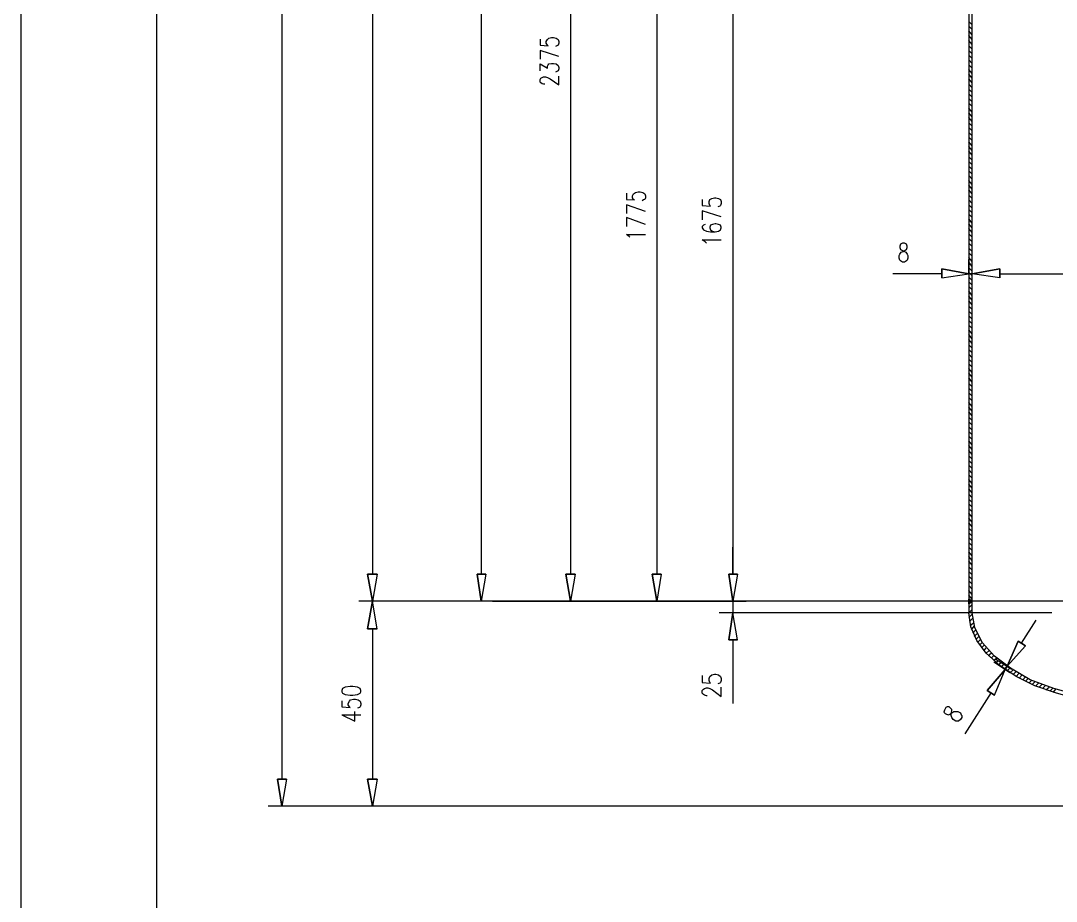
# Model space of a CAD drawing. Extents: x 0.28 to 3.47, y 0.29 to 4.81.
# Drawn here: x 0.28 to 1.301, y 1.522 to 2.389 of the extents above; entities that cross this region are included whole.
import ezdxf

# ---------------------------------------------------------------- set-up
doc = ezdxf.new("R2010")
doc.units = 0
doc.header["$MEASUREMENT"] = 0
doc.linetypes.add('AUSGEZOGEN', pattern=[0])
doc.layers.get('0').update_dxf_attribs({"linetype": 'AUSGEZOGEN'})

msp = doc.modelspace()

# ---------------------------------------------------------------- linework, layer by layer
for points in [[(0.28, 0.2867), (3.474, 0.2867), (3.474, 0.2867), (3.474, 4.8087), (3.474, 4.8087), (0.28, 4.8087), (0.28, 4.8087), (0.28, 0.2867), (0.28, 0.2867)], [(0.414, 0.34), (3.4207, 0.34), (3.4207, 0.34), (3.4207, 4.7553), (3.4207, 4.7553), (0.414, 4.7553), (0.414, 4.7553), (0.414, 0.34), (0.414, 0.34)], [(0.5373, 4.4347), (0.5373, 1.642)], [(0.6267, 4.2327), (0.6267, 1.844)], [(0.734, 4.154), (0.734, 1.844)], [(0.822, 2.8547), (0.822, 1.844)], [(1.218, 1.806), (1.218, 2.5947), (1.218, 2.5947), (1.222, 2.6013), (1.222, 2.6013), (1.224, 2.6087), (1.224, 2.6087), (1.224, 2.6167), (1.224, 2.6167), (1.222, 2.624), (1.222, 2.624), (1.218, 2.6307)], [(0.9073, 2.586), (0.9073, 1.844)], [(1.2147, 2.5927), (1.2147, 1.806)], [(0.982, 2.5407), (0.982, 1.844)], [(1.218, 2.3853), (1.2147, 2.3887)], [(1.218, 2.3807), (1.2147, 2.384)], [(1.218, 2.3753), (1.2147, 2.3793)], [(0.792, 2.3713), (0.792, 2.3653), (0.792, 2.3653), (0.8, 2.3647), (0.8, 2.3647), (0.7993, 2.3653), (0.7993, 2.3653), (0.798, 2.3673), (0.798, 2.3673), (0.798, 2.3687), (0.798, 2.3687), (0.7993, 2.3707), (0.7993, 2.3707), (0.8007, 2.372), (0.8007, 2.372), (0.8033, 2.3727), (0.8033, 2.3727), (0.8053, 2.3727), (0.8053, 2.3727), (0.808, 2.372), (0.808, 2.372), (0.81, 2.3707), (0.81, 2.3707), (0.8107, 2.3687), (0.8107, 2.3687), (0.8107, 2.3673), (0.8107, 2.3673), (0.81, 2.3653), (0.81, 2.3653), (0.8087, 2.3647), (0.8087, 2.3647), (0.8073, 2.364)], [(1.218, 2.3707), (1.2147, 2.3747)], [(1.218, 2.366), (1.2147, 2.37)], [(0.8107, 2.354), (0.792, 2.36), (0.792, 2.36), (0.792, 2.3513)], [(1.218, 2.3613), (1.2147, 2.3647)], [(1.218, 2.3567), (1.2147, 2.36)], [(1.218, 2.352), (1.2147, 2.3553)], [(1.218, 2.3473), (1.2147, 2.3507)], [(0.792, 2.34), (0.792, 2.3467), (0.792, 2.3467), (0.7993, 2.3427), (0.7993, 2.3427), (0.7993, 2.3447), (0.7993, 2.3447), (0.8, 2.346), (0.8, 2.346), (0.8007, 2.3467), (0.8007, 2.3467), (0.8033, 2.3473), (0.8033, 2.3473), (0.8053, 2.3473), (0.8053, 2.3473), (0.808, 2.3467), (0.808, 2.3467), (0.81, 2.3453), (0.81, 2.3453), (0.8107, 2.3433), (0.8107, 2.3433), (0.8107, 2.342), (0.8107, 2.342), (0.81, 2.34), (0.81, 2.34), (0.8087, 2.3393), (0.8087, 2.3393), (0.8073, 2.3387)], [(1.218, 2.3427), (1.2147, 2.346)], [(1.218, 2.3373), (1.2147, 2.3413)], [(0.7967, 2.3267), (0.7953, 2.3267), (0.7953, 2.3267), (0.794, 2.3273), (0.794, 2.3273), (0.7927, 2.328), (0.7927, 2.328), (0.792, 2.3287), (0.792, 2.3287), (0.792, 2.3313), (0.792, 2.3313), (0.7927, 2.3327), (0.7927, 2.3327), (0.794, 2.3333), (0.794, 2.3333), (0.7953, 2.334), (0.7953, 2.334), (0.7973, 2.334), (0.7973, 2.334), (0.7993, 2.3333), (0.7993, 2.3333), (0.802, 2.332), (0.802, 2.332), (0.8107, 2.326), (0.8107, 2.326), (0.8107, 2.3347)], [(1.218, 2.3327), (1.2147, 2.3367)], [(1.218, 2.328), (1.2147, 2.332)], [(1.218, 2.3233), (1.2147, 2.3267)], [(1.218, 2.3187), (1.2147, 2.322)], [(1.218, 2.314), (1.2147, 2.3173)], [(1.218, 2.3093), (1.2147, 2.3127)], [(1.218, 2.3047), (1.2147, 2.308)], [(1.218, 2.2993), (1.2147, 2.3033)], [(1.218, 2.2947), (1.2147, 2.2987)], [(1.218, 2.29), (1.2147, 2.294)], [(1.218, 2.2853), (1.2147, 2.2887)], [(1.218, 2.2807), (1.2147, 2.284)], [(1.218, 2.276), (1.2147, 2.2793)], [(1.218, 2.2713), (1.2147, 2.2747)], [(1.218, 2.266), (1.2147, 2.27)], [(1.218, 2.2613), (1.2147, 2.2653)], [(1.218, 2.2567), (1.2147, 2.2607)], [(1.218, 2.252), (1.2147, 2.2553)], [(1.218, 2.2473), (1.2147, 2.2507)], [(1.218, 2.2427), (1.2147, 2.246)], [(1.218, 2.238), (1.2147, 2.2413)], [(1.218, 2.2333), (1.2147, 2.2367)], [(1.218, 2.228), (1.2147, 2.232)], [(1.218, 2.2233), (1.2147, 2.2273)], [(0.8773, 2.2193), (0.8773, 2.2133), (0.8773, 2.2133), (0.8853, 2.2127), (0.8853, 2.2127), (0.884, 2.2133), (0.884, 2.2133), (0.8833, 2.2147), (0.8833, 2.2147), (0.8833, 2.2167), (0.8833, 2.2167), (0.884, 2.2187), (0.884, 2.2187), (0.886, 2.22), (0.886, 2.22), (0.8887, 2.2207), (0.8887, 2.2207), (0.8907, 2.2207), (0.8907, 2.2207), (0.8933, 2.22), (0.8933, 2.22), (0.8953, 2.2187), (0.8953, 2.2187), (0.896, 2.2167), (0.896, 2.2167), (0.896, 2.2147), (0.896, 2.2147), (0.8953, 2.2133), (0.8953, 2.2133), (0.894, 2.2127), (0.894, 2.2127), (0.8927, 2.212)], [(1.218, 2.2187), (1.2147, 2.2227)], [(1.218, 2.214), (1.2147, 2.2173)], [(0.896, 2.2013), (0.8773, 2.208), (0.8773, 2.208), (0.8773, 2.1993)], [(0.952, 2.2133), (0.952, 2.2073), (0.952, 2.2073), (0.96, 2.2067), (0.96, 2.2067), (0.9593, 2.2073), (0.9593, 2.2073), (0.9587, 2.2093), (0.9587, 2.2093), (0.9587, 2.2113), (0.9587, 2.2113), (0.9593, 2.2133), (0.9593, 2.2133), (0.9613, 2.214), (0.9613, 2.214), (0.964, 2.2147), (0.964, 2.2147), (0.9653, 2.2147), (0.9653, 2.2147), (0.968, 2.214), (0.968, 2.214), (0.97, 2.2133), (0.97, 2.2133), (0.9707, 2.2113), (0.9707, 2.2113), (0.9707, 2.2093), (0.9707, 2.2093), (0.97, 2.2073), (0.97, 2.2073), (0.9693, 2.2067), (0.9693, 2.2067), (0.9673, 2.206)], [(1.218, 2.2093), (1.2147, 2.2127)], [(1.218, 2.2047), (1.2147, 2.208)], [(0.896, 2.1887), (0.8773, 2.1953), (0.8773, 2.1953), (0.8773, 2.1867)], [(0.9707, 2.196), (0.952, 2.202), (0.952, 2.202), (0.952, 2.1933)], [(1.218, 2.2), (1.2147, 2.2033)], [(1.218, 2.1953), (1.2147, 2.1987)], [(0.9547, 2.1887), (0.9533, 2.188), (0.9533, 2.188), (0.952, 2.1867), (0.952, 2.1867), (0.952, 2.1853), (0.952, 2.1853), (0.9533, 2.1833), (0.9533, 2.1833), (0.956, 2.182), (0.956, 2.182), (0.96, 2.1813), (0.96, 2.1813), (0.9647, 2.1813), (0.9647, 2.1813), (0.968, 2.182), (0.968, 2.182), (0.97, 2.1833), (0.97, 2.1833), (0.9707, 2.1853), (0.9707, 2.1853), (0.9707, 2.186), (0.9707, 2.186), (0.97, 2.188), (0.97, 2.188), (0.968, 2.1887), (0.968, 2.1887), (0.9653, 2.1893), (0.9653, 2.1893), (0.9647, 2.1893), (0.9647, 2.1893), (0.962, 2.1887), (0.962, 2.1887), (0.96, 2.188), (0.96, 2.188), (0.9593, 2.186), (0.9593, 2.186), (0.9593, 2.1853), (0.9593, 2.1853), (0.96, 2.1833), (0.96, 2.1833), (0.962, 2.182), (0.962, 2.182), (0.9647, 2.1813)], [(1.218, 2.19), (1.2147, 2.194)], [(1.218, 2.1853), (1.2147, 2.1893)], [(0.8807, 2.176), (0.88, 2.1767), (0.88, 2.1767), (0.8773, 2.1787), (0.8773, 2.1787), (0.896, 2.1787)], [(1.218, 2.1807), (1.2147, 2.1847)], [(1.218, 2.176), (1.2147, 2.1793)], [(0.956, 2.17), (0.9547, 2.1713), (0.9547, 2.1713), (0.952, 2.1733), (0.952, 2.1733), (0.9707, 2.1733)], [(1.1493, 2.17), (1.1473, 2.1693), (1.1473, 2.1693), (1.1467, 2.1673), (1.1467, 2.1673), (1.1467, 2.166), (1.1467, 2.166), (1.1473, 2.164), (1.1473, 2.164), (1.1487, 2.1633), (1.1487, 2.1633), (1.1513, 2.162), (1.1513, 2.162), (1.1527, 2.1613), (1.1527, 2.1613), (1.154, 2.1593), (1.154, 2.1593), (1.1547, 2.158), (1.1547, 2.158), (1.1547, 2.1553), (1.1547, 2.1553), (1.154, 2.1533), (1.154, 2.1533), (1.1533, 2.1527), (1.1533, 2.1527), (1.1513, 2.1513), (1.1513, 2.1513), (1.1493, 2.1513), (1.1493, 2.1513), (1.1473, 2.1527), (1.1473, 2.1527), (1.1467, 2.1533), (1.1467, 2.1533), (1.146, 2.1553), (1.146, 2.1553), (1.146, 2.158), (1.146, 2.158), (1.1467, 2.1593), (1.1467, 2.1593), (1.148, 2.1613), (1.148, 2.1613), (1.15, 2.162), (1.15, 2.162), (1.152, 2.1633), (1.152, 2.1633), (1.1533, 2.164), (1.1533, 2.164), (1.154, 2.166), (1.154, 2.166), (1.154, 2.1673), (1.154, 2.1673), (1.1533, 2.1693), (1.1533, 2.1693), (1.1513, 2.17), (1.1513, 2.17), (1.1493, 2.17), (1.1493, 2.17)], [(1.218, 2.1713), (1.2147, 2.1747)], [(1.218, 2.1667), (1.2147, 2.17)], [(1.218, 2.162), (1.2147, 2.1653)], [(1.218, 2.1573), (1.2147, 2.1607)], [(1.218, 2.152), (1.2147, 2.156)], [(1.188, 2.1447), (1.188, 2.136), (1.188, 2.1447), (1.188, 2.136), (1.2147, 2.14), (1.188, 2.1447), (1.2147, 2.14), (1.188, 2.1447), (1.188, 2.1447)], [(1.2147, 2.14), (1.2147, 2.154)], [(1.218, 2.1473), (1.2147, 2.1513)], [(1.218, 2.1427), (1.2147, 2.146)], [(1.218, 2.14), (1.218, 2.154)], [(1.218, 2.14), (1.218, 2.154)], [(1.2453, 2.1447), (1.2453, 2.136), (1.2453, 2.1447), (1.2453, 2.136), (1.218, 2.14), (1.2453, 2.1447), (1.218, 2.14), (1.2453, 2.1447), (1.2453, 2.1447)], [(1.2453, 2.1447), (1.2453, 2.136), (1.2453, 2.1447), (1.2453, 2.136), (1.218, 2.14), (1.2453, 2.1447), (1.218, 2.14), (1.2453, 2.1447), (1.2453, 2.1447)], [(1.188, 2.14), (1.14, 2.14)], [(1.218, 2.138), (1.2147, 2.1413)], [(1.218, 2.14), (1.2147, 2.14)], [(1.218, 2.1333), (1.2147, 2.1367)], [(1.2453, 2.14), (1.55, 2.14)], [(1.2453, 2.14), (1.272, 2.14)], [(1.218, 2.1287), (1.2147, 2.132)], [(1.218, 2.124), (1.2147, 2.1273)], [(1.218, 2.1187), (1.2147, 2.1227)], [(1.218, 2.114), (1.2147, 2.118)], [(1.218, 2.1093), (1.2147, 2.1133)], [(1.218, 2.1047), (1.2147, 2.108)], [(1.218, 2.1), (1.2147, 2.1033)], [(1.218, 2.0953), (1.2147, 2.0987)], [(1.218, 2.0907), (1.2147, 2.094)], [(1.218, 2.086), (1.2147, 2.0893)], [(1.218, 2.0807), (1.2147, 2.0847)], [(1.218, 2.076), (1.2147, 2.08)], [(1.218, 2.0713), (1.2147, 2.0753)], [(1.218, 2.0667), (1.2147, 2.07)], [(1.218, 2.062), (1.2147, 2.0653)], [(1.218, 2.0573), (1.2147, 2.0607)], [(1.218, 2.0527), (1.2147, 2.056)], [(1.218, 2.048), (1.2147, 2.0513)], [(1.218, 2.0427), (1.2147, 2.0467)], [(1.218, 2.038), (1.2147, 2.042)], [(1.218, 2.0333), (1.2147, 2.0373)], [(1.218, 2.0287), (1.2147, 2.032)], [(1.218, 2.024), (1.2147, 2.0273)], [(1.218, 2.0193), (1.2147, 2.0227)], [(1.218, 2.0147), (1.2147, 2.018)], [(1.218, 2.0093), (1.2147, 2.0133)], [(1.218, 2.0047), (1.2147, 2.0087)], [(1.218, 2), (1.2147, 2.004)], [(1.218, 1.9953), (1.2147, 1.9987)], [(1.218, 1.9907), (1.2147, 1.994)], [(1.218, 1.986), (1.2147, 1.9893)], [(1.218, 1.9813), (1.2147, 1.9847)], [(1.218, 1.9767), (1.2147, 1.98)], [(1.218, 1.9713), (1.2147, 1.9753)], [(1.218, 1.9667), (1.2147, 1.9707)], [(1.218, 1.962), (1.2147, 1.966)], [(1.218, 1.9573), (1.2147, 1.9607)], [(1.218, 1.9527), (1.2147, 1.956)], [(1.218, 1.948), (1.2147, 1.9513)], [(1.218, 1.9433), (1.2147, 1.9467)], [(1.218, 1.9387), (1.2147, 1.942)], [(1.218, 1.9333), (1.2147, 1.9373)], [(1.218, 1.9287), (1.2147, 1.9327)], [(1.218, 1.924), (1.2147, 1.928)], [(1.218, 1.9193), (1.2147, 1.9227)], [(1.218, 1.9147), (1.2147, 1.918)], [(1.218, 1.91), (1.2147, 1.9133)], [(1.218, 1.9053), (1.2147, 1.9087)], [(1.218, 1.9), (1.2147, 1.904)], [(1.218, 1.8953), (1.2147, 1.8993)], [(1.218, 1.8907), (1.2147, 1.8947)], [(1.218, 1.886), (1.2147, 1.8893)], [(1.218, 1.8813), (1.2147, 1.8847)], [(1.218, 1.8767), (1.2147, 1.88)], [(0.982, 1.844), (0.982, 1.8707)], [(1.218, 1.872), (1.2147, 1.8753)], [(1.218, 1.8673), (1.2147, 1.8707)], [(1.218, 1.862), (1.2147, 1.866)], [(1.218, 1.8573), (1.2147, 1.8613)], [(1.218, 1.8527), (1.2147, 1.8567)], [(1.218, 1.848), (1.2147, 1.8513)], [(0.622, 1.844), (0.6313, 1.844), (0.622, 1.844), (0.6313, 1.844), (0.6267, 1.8173), (0.622, 1.844), (0.6267, 1.8173), (0.622, 1.844), (0.622, 1.844)], [(0.73, 1.844), (0.7387, 1.844), (0.73, 1.844), (0.7387, 1.844), (0.734, 1.8173), (0.73, 1.844), (0.734, 1.8173), (0.73, 1.844), (0.73, 1.844)], [(0.8173, 1.844), (0.8267, 1.844), (0.8173, 1.844), (0.8267, 1.844), (0.822, 1.8173), (0.8173, 1.844), (0.822, 1.8173), (0.8173, 1.844), (0.8173, 1.844)], [(0.9027, 1.844), (0.9113, 1.844), (0.9027, 1.844), (0.9113, 1.844), (0.9073, 1.8173), (0.9027, 1.844), (0.9073, 1.8173), (0.9027, 1.844), (0.9027, 1.844)], [(0.978, 1.844), (0.9867, 1.844), (0.978, 1.844), (0.9867, 1.844), (0.982, 1.8173), (0.978, 1.844), (0.982, 1.8173), (0.978, 1.844), (0.978, 1.844)], [(0.978, 1.844), (0.9867, 1.844), (0.978, 1.844), (0.9867, 1.844), (0.982, 1.8173), (0.978, 1.844), (0.982, 1.8173), (0.978, 1.844), (0.978, 1.844)], [(1.218, 1.8433), (1.2147, 1.8467)], [(1.218, 1.8387), (1.2147, 1.842)], [(1.218, 1.834), (1.2147, 1.8373)], [(1.218, 1.8293), (1.2147, 1.8327)], [(1.218, 1.824), (1.2147, 1.828)], [(1.218, 1.8193), (1.2147, 1.8233)], [(1.2147, 1.8147), (1.218, 1.8173), (1.218, 1.8173), (1.2147, 1.8193)], [(1.2147, 1.8193), (1.2147, 1.8173), (1.2147, 1.8193), (1.2147, 1.8173), (1.218, 1.8173), (1.2147, 1.8193), (1.218, 1.8173), (1.2147, 1.8193), (1.2147, 1.8193)], [(1.2147, 1.8173), (0.6133, 1.8173)], [(0.6267, 1.8173), (0.6133, 1.8173)], [(0.622, 1.79), (0.6313, 1.79), (0.622, 1.79), (0.6313, 1.79), (0.6267, 1.8173), (0.622, 1.79), (0.6267, 1.8173), (0.622, 1.79), (0.622, 1.79)], [(1.218, 1.8173), (0.7207, 1.8173)], [(0.7453, 1.8173), (0.9953, 1.8173)], [(1.1327, 1.8173), (0.8087, 1.8173)], [(0.9367, 1.8173), (0.894, 1.8173)], [(1.1327, 1.8173), (0.9687, 1.8173)], [(0.982, 1.8173), (0.982, 1.806)], [(1.5807, 1.8173), (1.2147, 1.8173)], [(1.2147, 1.8173), (1.218, 1.8173), (1.2147, 1.8173), (1.218, 1.8173), (1.2147, 1.8173), (1.2147, 1.8173)], [(1.2147, 1.8173), (1.218, 1.8173), (1.2147, 1.8173), (1.218, 1.8173), (1.2147, 1.8173), (1.2147, 1.8173)], [(1.2147, 1.8173), (1.218, 1.8173), (1.2147, 1.8173), (1.218, 1.8173), (1.2147, 1.8147), (1.2147, 1.8173), (1.2147, 1.8147), (1.2147, 1.8173), (1.2147, 1.8173)], [(1.2147, 1.8107), (1.218, 1.814)], [(1.2147, 1.806), (1.218, 1.8093)], [(1.2267, 1.806), (0.9687, 1.806)], [(0.978, 1.7793), (0.9867, 1.7793), (0.978, 1.7793), (0.9867, 1.7793), (0.982, 1.806), (0.978, 1.7793), (0.982, 1.806), (0.978, 1.7793), (0.978, 1.7793)], [(1.2967, 1.806), (1.2147, 1.806)], [(1.2967, 1.806), (1.2147, 1.806)], [(1.3247, 1.72), (1.3013, 1.7267), (1.3013, 1.7267), (1.28, 1.734), (1.28, 1.734), (1.2613, 1.7433), (1.2613, 1.7433), (1.2453, 1.754), (1.2453, 1.754), (1.232, 1.766), (1.232, 1.766), (1.2227, 1.7787), (1.2227, 1.7787), (1.2167, 1.792), (1.2167, 1.792), (1.2147, 1.806)], [(1.2147, 1.8013), (1.218, 1.8047)], [(1.2153, 1.7973), (1.2187, 1.8007)], [(1.3247, 1.724), (1.2987, 1.7313), (1.2987, 1.7313), (1.2753, 1.74), (1.2753, 1.74), (1.256, 1.7513), (1.256, 1.7513), (1.24, 1.7633), (1.24, 1.7633), (1.228, 1.7767), (1.228, 1.7767), (1.2207, 1.7913), (1.2207, 1.7913), (1.218, 1.806)], [(1.2667, 1.776), (1.2813, 1.7987)], [(0.6267, 1.79), (0.6267, 1.642)], [(1.216, 1.7933), (1.2193, 1.796)], [(1.2173, 1.7893), (1.22, 1.7927)], [(1.2187, 1.786), (1.2213, 1.7887)], [(0.982, 1.7793), (0.982, 1.7167)], [(1.22, 1.7827), (1.2227, 1.7853)], [(1.222, 1.78), (1.2247, 1.7827)], [(1.2233, 1.7767), (1.226, 1.7793)], [(1.2253, 1.774), (1.228, 1.7767)], [(1.2633, 1.778), (1.2707, 1.7733), (1.2633, 1.778), (1.2707, 1.7733), (1.2527, 1.7533), (1.2633, 1.778), (1.2527, 1.7533), (1.2633, 1.778), (1.2633, 1.778)], [(1.2273, 1.7713), (1.23, 1.774)], [(1.23, 1.7687), (1.232, 1.7713)], [(1.232, 1.766), (1.2347, 1.7687)], [(1.234, 1.764), (1.2367, 1.766)], [(1.2367, 1.7613), (1.2393, 1.764)], [(1.2393, 1.7593), (1.242, 1.7613)], [(1.2553, 1.7467), (1.2393, 1.7573)], [(1.2573, 1.75), (1.2413, 1.76)], [(1.242, 1.7567), (1.244, 1.7593)], [(1.2447, 1.7547), (1.2467, 1.7573)], [(1.2327, 1.7293), (1.24, 1.7247), (1.2327, 1.7293), (1.24, 1.7247), (1.2507, 1.75), (1.2327, 1.7293), (1.2507, 1.75), (1.2327, 1.7293), (1.2327, 1.7293)], [(1.2473, 1.7527), (1.2493, 1.7553)], [(1.25, 1.7507), (1.2527, 1.7533)], [(1.2527, 1.7533), (1.2507, 1.75)], [(1.2527, 1.7487), (1.2553, 1.7513)], [(1.2553, 1.7467), (1.258, 1.7493)], [(1.2587, 1.7453), (1.2613, 1.748)], [(1.2613, 1.7433), (1.264, 1.746)], [(0.952, 1.744), (0.952, 1.7373), (0.952, 1.7373), (0.96, 1.7367), (0.96, 1.7367), (0.9593, 1.7373), (0.9593, 1.7373), (0.9587, 1.7393), (0.9587, 1.7393), (0.9587, 1.7413), (0.9587, 1.7413), (0.9593, 1.7433), (0.9593, 1.7433), (0.9613, 1.7447), (0.9613, 1.7447), (0.964, 1.7453), (0.964, 1.7453), (0.9653, 1.7453), (0.9653, 1.7453), (0.968, 1.7447), (0.968, 1.7447), (0.97, 1.7433), (0.97, 1.7433), (0.9707, 1.7413), (0.9707, 1.7413), (0.9707, 1.7393), (0.9707, 1.7393), (0.97, 1.7373), (0.97, 1.7373), (0.9693, 1.7367), (0.9693, 1.7367), (0.9673, 1.736)], [(1.2647, 1.742), (1.2673, 1.7447)], [(1.268, 1.74), (1.2707, 1.7427)], [(1.2707, 1.7387), (1.2733, 1.7413)], [(1.274, 1.7367), (1.2767, 1.7393)], [(1.2773, 1.7353), (1.28, 1.738)], [(1.2807, 1.734), (1.2833, 1.7367)], [(0.5967, 1.728), (0.5973, 1.7267), (0.5973, 1.7267), (0.6, 1.7253), (0.6, 1.7253), (0.6047, 1.7247), (0.6047, 1.7247), (0.6073, 1.7247), (0.6073, 1.7247), (0.612, 1.7253), (0.612, 1.7253), (0.6147, 1.7267), (0.6147, 1.7267), (0.6153, 1.728), (0.6153, 1.728), (0.6153, 1.7293), (0.6153, 1.7293), (0.6147, 1.7313), (0.6147, 1.7313), (0.612, 1.7327), (0.612, 1.7327), (0.6073, 1.7333), (0.6073, 1.7333), (0.6047, 1.7333), (0.6047, 1.7333), (0.6, 1.7327), (0.6, 1.7327), (0.5973, 1.7313), (0.5973, 1.7313), (0.5967, 1.7293), (0.5967, 1.7293), (0.5967, 1.728), (0.5967, 1.728)], [(0.9567, 1.724), (0.956, 1.724), (0.956, 1.724), (0.954, 1.7247), (0.954, 1.7247), (0.9533, 1.7253), (0.9533, 1.7253), (0.952, 1.7267), (0.952, 1.7267), (0.952, 1.7293), (0.952, 1.7293), (0.9533, 1.7307), (0.9533, 1.7307), (0.954, 1.7313), (0.954, 1.7313), (0.956, 1.732), (0.956, 1.732), (0.9573, 1.732), (0.9573, 1.732), (0.9593, 1.7313), (0.9593, 1.7313), (0.962, 1.73), (0.962, 1.73), (0.9707, 1.7233), (0.9707, 1.7233), (0.9707, 1.7327)], [(1.2367, 1.7273), (1.2107, 1.6867)], [(1.284, 1.7327), (1.2867, 1.7353)], [(1.2873, 1.7313), (1.29, 1.734)], [(1.2907, 1.73), (1.294, 1.7327)], [(1.2947, 1.7287), (1.2973, 1.7313)], [(1.298, 1.7273), (1.3007, 1.7307)], [(0.5967, 1.7193), (0.5967, 1.7133), (0.5967, 1.7133), (0.6047, 1.7127), (0.6047, 1.7127), (0.604, 1.7133), (0.604, 1.7133), (0.6027, 1.7153), (0.6027, 1.7153), (0.6027, 1.7167), (0.6027, 1.7167), (0.604, 1.7187), (0.604, 1.7187), (0.6053, 1.72), (0.6053, 1.72), (0.608, 1.7207), (0.608, 1.7207), (0.61, 1.7207), (0.61, 1.7207), (0.6127, 1.72), (0.6127, 1.72), (0.6147, 1.7187), (0.6147, 1.7187), (0.6153, 1.7167), (0.6153, 1.7167), (0.6153, 1.7153), (0.6153, 1.7153), (0.6147, 1.7133), (0.6147, 1.7133), (0.614, 1.7127), (0.614, 1.7127), (0.612, 1.712)], [(0.5967, 1.7053), (0.6093, 1.6993), (0.6093, 1.6993), (0.6093, 1.7087)], [(0.5967, 1.7053), (0.6153, 1.7053)], [(1.1907, 1.71), (1.19, 1.708), (1.19, 1.708), (1.1913, 1.7067), (1.1913, 1.7067), (1.1927, 1.706), (1.1927, 1.706), (1.1947, 1.7053), (1.1947, 1.7053), (1.196, 1.706), (1.196, 1.706), (1.198, 1.7073), (1.198, 1.7073), (1.2, 1.7087), (1.2, 1.7087), (1.204, 1.7087), (1.204, 1.7087), (1.2067, 1.7073), (1.2067, 1.7073), (1.2073, 1.7053), (1.2073, 1.7053), (1.208, 1.7047), (1.208, 1.7047), (1.208, 1.7027), (1.208, 1.7027), (1.2067, 1.7007), (1.2067, 1.7007), (1.2047, 1.6993), (1.2047, 1.6993), (1.202, 1.6993), (1.202, 1.6993), (1.1993, 1.7007), (1.1993, 1.7007), (1.198, 1.7027), (1.198, 1.7027), (1.1973, 1.7047), (1.1973, 1.7047), (1.1973, 1.7067), (1.1973, 1.7067), (1.198, 1.7093), (1.198, 1.7093), (1.198, 1.7107), (1.198, 1.7107), (1.1967, 1.712), (1.1967, 1.712), (1.1953, 1.7133), (1.1953, 1.7133), (1.1933, 1.7133), (1.1933, 1.7133), (1.192, 1.7127), (1.192, 1.7127), (1.1907, 1.71), (1.1907, 1.71)], [(0.5333, 1.642), (0.542, 1.642), (0.5333, 1.642), (0.542, 1.642), (0.5373, 1.6153), (0.5333, 1.642), (0.5373, 1.6153), (0.5333, 1.642), (0.5333, 1.642)], [(0.622, 1.642), (0.6313, 1.642), (0.622, 1.642), (0.6313, 1.642), (0.6267, 1.6153), (0.622, 1.642), (0.6267, 1.6153), (0.622, 1.642), (0.622, 1.642)], [(1.3973, 1.6153), (0.524, 1.6153)], [(0.6267, 1.6153), (0.6133, 1.6153)]]:
    msp.add_lwpolyline(points)

doc.saveas('drawing.dxf')
